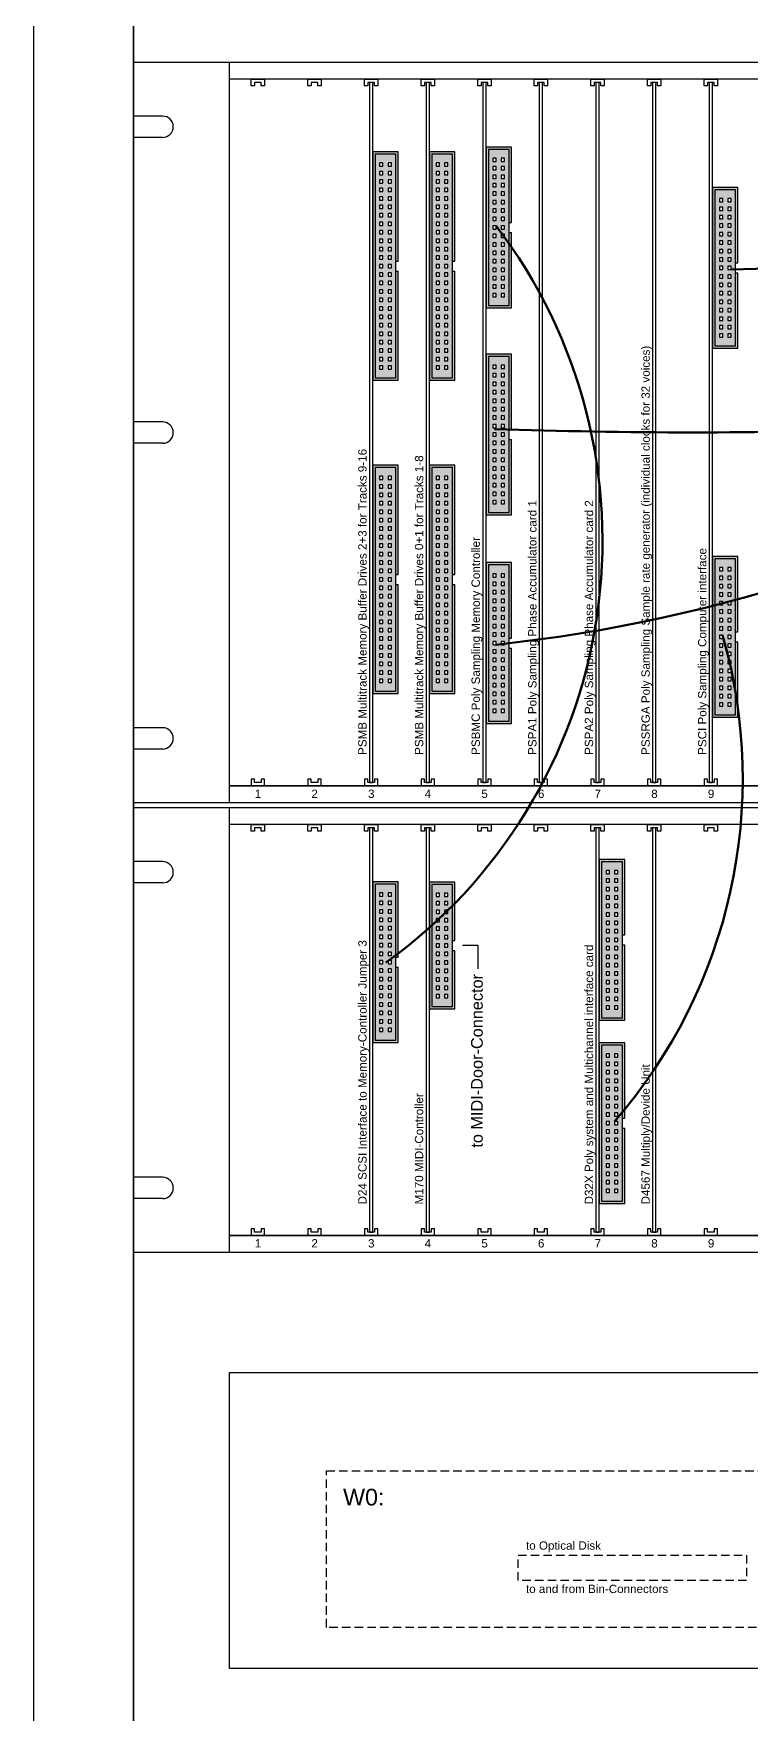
# Model space of a CAD drawing. Header units: millimetres. Extents: x -4275 to 1791, y -353 to 2461.
# Drawn here: x -30 to 185, y 546 to 1050 of the extents above; entities that cross this region are included whole.
import ezdxf
from ezdxf.enums import TextEntityAlignment as Align

# ---------------------------------------------------------------- set-up
doc = ezdxf.new("R2010")
doc.units = ezdxf.units.MM
doc.header["$LTSCALE"] = 0.4
doc.linetypes.add('VERDECKT', pattern=[9.525, 6.35, -3.175])
doc.layers.add('Connections', color=7, linetype='Continuous', lineweight=70)
doc.styles.get("Standard").update_dxf_attribs({"font": 'ARIALUNI.ttf'})

# ---------------------------------------------------------------- blocks, each defined once
blk = doc.blocks.new('Rack-5HE 25 Slots')
for p, q in [((482.6, 222.25), (0, 222.25)), ((0, 222.25), (0, 206.15)), ((28.8, 0), (28.8, 222.25)), ((453.8, 0), (453.8, 222.25)), ((453.8, 222.25), (453.8, 217.25)), ((482.6, 206.15), (482.6, 222.25)), ((453.8, 217.25), (28.8, 217.25)), ((8.74, 206.15), (0, 206.15)), ((473.86, 206.15), (482.6, 206.15)), ((0, 199.75), (0, 114.33)), ((8.74, 199.75), (0, 199.75)), ((473.86, 199.75), (482.6, 199.75)), ((482.6, 114.33), (482.6, 199.75)), ((8.74, 114.33), (0, 114.33)), ((473.86, 114.33), (482.6, 114.33)), ((0, 107.92), (0, 22.5)), ((8.74, 107.92), (0, 107.92)), ((473.86, 107.92), (482.6, 107.92)), ((482.6, 22.5), (482.6, 107.92)), ((8.74, 22.5), (0, 22.5)), ((473.86, 22.5), (482.6, 22.5)), ((0, 16.1), (0, 0)), ((8.74, 16.1), (0, 16.1)), ((473.86, 16.1), (482.6, 16.1)), ((482.6, 0), (482.6, 16.1)), ((0, 0), (482.6, 0)), ((28.8, 0), (28.8, 5)), ((28.8, 5), (453.8, 5)), ((453.8, 5), (28.8, 5))]:
    blk.add_line(p, q)
for points in [[(35.3, 217.25), (39.3, 217.25), (39.3, 215.25), (38.3, 215.25), (38.3, 216.25), (36.3, 216.25), (36.3, 215.25), (35.3, 215.25)], [(52.3, 217.25), (56.3, 217.25), (56.3, 215.25), (55.3, 215.25), (55.3, 216.25), (53.3, 216.25), (53.3, 215.25), (52.3, 215.25)], [(69.3, 217.25), (73.3, 217.25), (73.3, 215.25), (72.3, 215.25), (72.3, 216.25), (70.3, 216.25), (70.3, 215.25), (69.3, 215.25)], [(86.3, 217.25), (90.3, 217.25), (90.3, 215.25), (89.3, 215.25), (89.3, 216.25), (87.3, 216.25), (87.3, 215.25), (86.3, 215.25)], [(103.3, 217.25), (107.3, 217.25), (107.3, 215.25), (106.3, 215.25), (106.3, 216.25), (104.3, 216.25), (104.3, 215.25), (103.3, 215.25)], [(120.3, 217.25), (124.3, 217.25), (124.3, 215.25), (123.3, 215.25), (123.3, 216.25), (121.3, 216.25), (121.3, 215.25), (120.3, 215.25)], [(137.3, 217.25), (141.3, 217.25), (141.3, 215.25), (140.3, 215.25), (140.3, 216.25), (138.3, 216.25), (138.3, 215.25), (137.3, 215.25)], [(154.3, 217.25), (158.3, 217.25), (158.3, 215.25), (157.3, 215.25), (157.3, 216.25), (155.3, 216.25), (155.3, 215.25), (154.3, 215.25)], [(171.3, 217.25), (175.3, 217.25), (175.3, 215.25), (174.3, 215.25), (174.3, 216.25), (172.3, 216.25), (172.3, 215.25), (171.3, 215.25)], [(188.3, 217.25), (192.3, 217.25), (192.3, 215.25), (191.3, 215.25), (191.3, 216.25), (189.3, 216.25), (189.3, 215.25), (188.3, 215.25)], [(205.3, 217.25), (209.3, 217.25), (209.3, 215.25), (208.3, 215.25), (208.3, 216.25), (206.3, 216.25), (206.3, 215.25), (205.3, 215.25)], [(222.3, 217.25), (226.3, 217.25), (226.3, 215.25), (225.3, 215.25), (225.3, 216.25), (223.3, 216.25), (223.3, 215.25), (222.3, 215.25)], [(239.3, 217.25), (243.3, 217.25), (243.3, 215.25), (242.3, 215.25), (242.3, 216.25), (240.3, 216.25), (240.3, 215.25), (239.3, 215.25)], [(256.3, 217.25), (260.3, 217.25), (260.3, 215.25), (259.3, 215.25), (259.3, 216.25), (257.3, 216.25), (257.3, 215.25), (256.3, 215.25)], [(273.3, 217.25), (277.3, 217.25), (277.3, 215.25), (276.3, 215.25), (276.3, 216.25), (274.3, 216.25), (274.3, 215.25), (273.3, 215.25)], [(290.3, 217.25), (294.3, 217.25), (294.3, 215.25), (293.3, 215.25), (293.3, 216.25), (291.3, 216.25), (291.3, 215.25), (290.3, 215.25)], [(307.3, 217.25), (311.3, 217.25), (311.3, 215.25), (310.3, 215.25), (310.3, 216.25), (308.3, 216.25), (308.3, 215.25), (307.3, 215.25)], [(324.3, 217.25), (328.3, 217.25), (328.3, 215.25), (327.3, 215.25), (327.3, 216.25), (325.3, 216.25), (325.3, 215.25), (324.3, 215.25)], [(341.3, 217.25), (345.3, 217.25), (345.3, 215.25), (344.3, 215.25), (344.3, 216.25), (342.3, 216.25), (342.3, 215.25), (341.3, 215.25)], [(358.3, 217.25), (362.3, 217.25), (362.3, 215.25), (361.3, 215.25), (361.3, 216.25), (359.3, 216.25), (359.3, 215.25), (358.3, 215.25)], [(375.3, 217.25), (379.3, 217.25), (379.3, 215.25), (378.3, 215.25), (378.3, 216.25), (376.3, 216.25), (376.3, 215.25), (375.3, 215.25)], [(392.3, 217.25), (396.3, 217.25), (396.3, 215.25), (395.3, 215.25), (395.3, 216.25), (393.3, 216.25), (393.3, 215.25), (392.3, 215.25)], [(409.3, 217.25), (413.3, 217.25), (413.3, 215.25), (412.3, 215.25), (412.3, 216.25), (410.3, 216.25), (410.3, 215.25), (409.3, 215.25)], [(426.3, 217.25), (430.3, 217.25), (430.3, 215.25), (429.3, 215.25), (429.3, 216.25), (427.3, 216.25), (427.3, 215.25), (426.3, 215.25)], [(443.3, 217.25), (447.3, 217.25), (447.3, 215.25), (446.3, 215.25), (446.3, 216.25), (444.3, 216.25), (444.3, 215.25), (443.3, 215.25)], [(35.3, 5), (39.3, 5), (39.3, 7), (38.3, 7), (38.3, 6), (36.3, 6), (36.3, 7), (35.3, 7)], [(52.3, 5), (56.3, 5), (56.3, 7), (55.3, 7), (55.3, 6), (53.3, 6), (53.3, 7), (52.3, 7)], [(69.3, 5), (73.3, 5), (73.3, 7), (72.3, 7), (72.3, 6), (70.3, 6), (70.3, 7), (69.3, 7)], [(86.3, 5), (90.3, 5), (90.3, 7), (89.3, 7), (89.3, 6), (87.3, 6), (87.3, 7), (86.3, 7)], [(103.3, 5), (107.3, 5), (107.3, 7), (106.3, 7), (106.3, 6), (104.3, 6), (104.3, 7), (103.3, 7)], [(120.3, 5), (124.3, 5), (124.3, 7), (123.3, 7), (123.3, 6), (121.3, 6), (121.3, 7), (120.3, 7)], [(137.3, 5), (141.3, 5), (141.3, 7), (140.3, 7), (140.3, 6), (138.3, 6), (138.3, 7), (137.3, 7)], [(154.3, 5), (158.3, 5), (158.3, 7), (157.3, 7), (157.3, 6), (155.3, 6), (155.3, 7), (154.3, 7)], [(171.3, 5), (175.3, 5), (175.3, 7), (174.3, 7), (174.3, 6), (172.3, 6), (172.3, 7), (171.3, 7)], [(188.3, 5), (192.3, 5), (192.3, 7), (191.3, 7), (191.3, 6), (189.3, 6), (189.3, 7), (188.3, 7)], [(205.3, 5), (209.3, 5), (209.3, 7), (208.3, 7), (208.3, 6), (206.3, 6), (206.3, 7), (205.3, 7)], [(222.3, 5), (226.3, 5), (226.3, 7), (225.3, 7), (225.3, 6), (223.3, 6), (223.3, 7), (222.3, 7)], [(239.3, 5), (243.3, 5), (243.3, 7), (242.3, 7), (242.3, 6), (240.3, 6), (240.3, 7), (239.3, 7)], [(256.3, 5), (260.3, 5), (260.3, 7), (259.3, 7), (259.3, 6), (257.3, 6), (257.3, 7), (256.3, 7)], [(273.3, 5), (277.3, 5), (277.3, 7), (276.3, 7), (276.3, 6), (274.3, 6), (274.3, 7), (273.3, 7)], [(290.3, 5), (294.3, 5), (294.3, 7), (293.3, 7), (293.3, 6), (291.3, 6), (291.3, 7), (290.3, 7)], [(307.3, 5), (311.3, 5), (311.3, 7), (310.3, 7), (310.3, 6), (308.3, 6), (308.3, 7), (307.3, 7)], [(324.3, 5), (328.3, 5), (328.3, 7), (327.3, 7), (327.3, 6), (325.3, 6), (325.3, 7), (324.3, 7)], [(341.3, 5), (345.3, 5), (345.3, 7), (344.3, 7), (344.3, 6), (342.3, 6), (342.3, 7), (341.3, 7)], [(358.3, 5), (362.3, 5), (362.3, 7), (361.3, 7), (361.3, 6), (359.3, 6), (359.3, 7), (358.3, 7)], [(375.3, 5), (379.3, 5), (379.3, 7), (378.3, 7), (378.3, 6), (376.3, 6), (376.3, 7), (375.3, 7)], [(392.3, 5), (396.3, 5), (396.3, 7), (395.3, 7), (395.3, 6), (393.3, 6), (393.3, 7), (392.3, 7)], [(409.3, 5), (413.3, 5), (413.3, 7), (412.3, 7), (412.3, 6), (410.3, 6), (410.3, 7), (409.3, 7)], [(426.3, 5), (430.3, 5), (430.3, 7), (429.3, 7), (429.3, 6), (427.3, 6), (427.3, 7), (426.3, 7)], [(443.3, 5), (447.3, 5), (447.3, 7), (446.3, 7), (446.3, 6), (444.3, 6), (444.3, 7), (443.3, 7)]]:
    blk.add_lwpolyline(points, close=True)
for centre, start, end in [((8.74, 202.95), 270, 90), ((473.86, 202.95), 90, 270), ((8.74, 111.12), 270, 90), ((473.86, 111.12), 90, 270), ((8.74, 19.3), 270, 90), ((473.86, 19.3), 90, 270)]:
    blk.add_arc(centre, 3.2, start, end)
for s, p in [('1', (37.36, 1.41)), ('2', (54.36, 1.41)), ('3', (71.36, 1.41)), ('4', (88.36, 1.41)), ('5', (105.36, 1.41)), ('6', (122.36, 1.41)), ('7', (139.36, 1.41)), ('8', (156.36, 1.41)), ('9', (173.36, 1.41)), ('10', (190.36, 1.41)), ('11', (207.36, 1.41)), ('12', (224.36, 1.41)), ('13', (241.36, 1.41)), ('14', (258.36, 1.41)), ('15', (275.36, 1.41)), ('16', (292.36, 1.41)), ('17', (309.36, 1.41)), ('18', (326.36, 1.41)), ('19', (343.36, 1.41)), ('20', (360.36, 1.41)), ('21', (377.36, 1.41)), ('22', (394.36, 1.41)), ('23', (411.36, 1.41)), ('24', (428.36, 1.41)), ('25', (445.36, 1.41))]:
    blk.add_text(s, height=2.5).set_placement(p, align=Align.CENTER)
blk = doc.blocks.new('Rack-3HE 25 Slots')
for p, q in [((482.6, 133.4), (0, 133.4)), ((0, 133.4), (0, 117.3)), ((28.8, 0), (28.8, 133.4)), ((453.8, 0), (453.8, 133.4)), ((453.8, 133.4), (453.8, 128.4)), ((482.6, 117.3), (482.6, 133.4)), ((453.8, 128.4), (28.8, 128.4)), ((8.74, 117.3), (0, 117.3)), ((473.86, 117.3), (482.6, 117.3)), ((0, 110.9), (0, 22.5)), ((8.74, 110.9), (0, 110.9)), ((473.86, 110.9), (482.6, 110.9)), ((482.6, 22.5), (482.6, 110.9)), ((8.74, 22.5), (0, 22.5)), ((473.86, 22.5), (482.6, 22.5)), ((0, 16.1), (0, 0)), ((8.74, 16.1), (0, 16.1)), ((473.86, 16.1), (482.6, 16.1)), ((482.6, 0), (482.6, 16.1)), ((0, 0), (482.6, 0)), ((28.8, 0), (28.8, 5)), ((28.8, 5), (453.8, 5)), ((453.8, 5), (28.8, 5))]:
    blk.add_line(p, q)
for points in [[(35.3, 128.4), (39.3, 128.4), (39.3, 126.4), (38.3, 126.4), (38.3, 127.4), (36.3, 127.4), (36.3, 126.4), (35.3, 126.4)], [(52.3, 128.4), (56.3, 128.4), (56.3, 126.4), (55.3, 126.4), (55.3, 127.4), (53.3, 127.4), (53.3, 126.4), (52.3, 126.4)], [(69.3, 128.4), (73.3, 128.4), (73.3, 126.4), (72.3, 126.4), (72.3, 127.4), (70.3, 127.4), (70.3, 126.4), (69.3, 126.4)], [(86.3, 128.4), (90.3, 128.4), (90.3, 126.4), (89.3, 126.4), (89.3, 127.4), (87.3, 127.4), (87.3, 126.4), (86.3, 126.4)], [(103.3, 128.4), (107.3, 128.4), (107.3, 126.4), (106.3, 126.4), (106.3, 127.4), (104.3, 127.4), (104.3, 126.4), (103.3, 126.4)], [(120.3, 128.4), (124.3, 128.4), (124.3, 126.4), (123.3, 126.4), (123.3, 127.4), (121.3, 127.4), (121.3, 126.4), (120.3, 126.4)], [(137.3, 128.4), (141.3, 128.4), (141.3, 126.4), (140.3, 126.4), (140.3, 127.4), (138.3, 127.4), (138.3, 126.4), (137.3, 126.4)], [(154.3, 128.4), (158.3, 128.4), (158.3, 126.4), (157.3, 126.4), (157.3, 127.4), (155.3, 127.4), (155.3, 126.4), (154.3, 126.4)], [(171.3, 128.4), (175.3, 128.4), (175.3, 126.4), (174.3, 126.4), (174.3, 127.4), (172.3, 127.4), (172.3, 126.4), (171.3, 126.4)], [(188.3, 128.4), (192.3, 128.4), (192.3, 126.4), (191.3, 126.4), (191.3, 127.4), (189.3, 127.4), (189.3, 126.4), (188.3, 126.4)], [(205.3, 128.4), (209.3, 128.4), (209.3, 126.4), (208.3, 126.4), (208.3, 127.4), (206.3, 127.4), (206.3, 126.4), (205.3, 126.4)], [(222.3, 128.4), (226.3, 128.4), (226.3, 126.4), (225.3, 126.4), (225.3, 127.4), (223.3, 127.4), (223.3, 126.4), (222.3, 126.4)], [(239.3, 128.4), (243.3, 128.4), (243.3, 126.4), (242.3, 126.4), (242.3, 127.4), (240.3, 127.4), (240.3, 126.4), (239.3, 126.4)], [(256.3, 128.4), (260.3, 128.4), (260.3, 126.4), (259.3, 126.4), (259.3, 127.4), (257.3, 127.4), (257.3, 126.4), (256.3, 126.4)], [(273.3, 128.4), (277.3, 128.4), (277.3, 126.4), (276.3, 126.4), (276.3, 127.4), (274.3, 127.4), (274.3, 126.4), (273.3, 126.4)], [(290.3, 128.4), (294.3, 128.4), (294.3, 126.4), (293.3, 126.4), (293.3, 127.4), (291.3, 127.4), (291.3, 126.4), (290.3, 126.4)], [(307.3, 128.4), (311.3, 128.4), (311.3, 126.4), (310.3, 126.4), (310.3, 127.4), (308.3, 127.4), (308.3, 126.4), (307.3, 126.4)], [(324.3, 128.4), (328.3, 128.4), (328.3, 126.4), (327.3, 126.4), (327.3, 127.4), (325.3, 127.4), (325.3, 126.4), (324.3, 126.4)], [(341.3, 128.4), (345.3, 128.4), (345.3, 126.4), (344.3, 126.4), (344.3, 127.4), (342.3, 127.4), (342.3, 126.4), (341.3, 126.4)], [(358.3, 128.4), (362.3, 128.4), (362.3, 126.4), (361.3, 126.4), (361.3, 127.4), (359.3, 127.4), (359.3, 126.4), (358.3, 126.4)], [(375.3, 128.4), (379.3, 128.4), (379.3, 126.4), (378.3, 126.4), (378.3, 127.4), (376.3, 127.4), (376.3, 126.4), (375.3, 126.4)], [(392.3, 128.4), (396.3, 128.4), (396.3, 126.4), (395.3, 126.4), (395.3, 127.4), (393.3, 127.4), (393.3, 126.4), (392.3, 126.4)], [(409.3, 128.4), (413.3, 128.4), (413.3, 126.4), (412.3, 126.4), (412.3, 127.4), (410.3, 127.4), (410.3, 126.4), (409.3, 126.4)], [(426.3, 128.4), (430.3, 128.4), (430.3, 126.4), (429.3, 126.4), (429.3, 127.4), (427.3, 127.4), (427.3, 126.4), (426.3, 126.4)], [(443.3, 128.4), (447.3, 128.4), (447.3, 126.4), (446.3, 126.4), (446.3, 127.4), (444.3, 127.4), (444.3, 126.4), (443.3, 126.4)], [(35.3, 5), (39.3, 5), (39.3, 7), (38.3, 7), (38.3, 6), (36.3, 6), (36.3, 7), (35.3, 7)], [(52.3, 5), (56.3, 5), (56.3, 7), (55.3, 7), (55.3, 6), (53.3, 6), (53.3, 7), (52.3, 7)], [(69.3, 5), (73.3, 5), (73.3, 7), (72.3, 7), (72.3, 6), (70.3, 6), (70.3, 7), (69.3, 7)], [(86.3, 5), (90.3, 5), (90.3, 7), (89.3, 7), (89.3, 6), (87.3, 6), (87.3, 7), (86.3, 7)], [(103.3, 5), (107.3, 5), (107.3, 7), (106.3, 7), (106.3, 6), (104.3, 6), (104.3, 7), (103.3, 7)], [(120.3, 5), (124.3, 5), (124.3, 7), (123.3, 7), (123.3, 6), (121.3, 6), (121.3, 7), (120.3, 7)], [(137.3, 5), (141.3, 5), (141.3, 7), (140.3, 7), (140.3, 6), (138.3, 6), (138.3, 7), (137.3, 7)], [(154.3, 5), (158.3, 5), (158.3, 7), (157.3, 7), (157.3, 6), (155.3, 6), (155.3, 7), (154.3, 7)], [(171.3, 5), (175.3, 5), (175.3, 7), (174.3, 7), (174.3, 6), (172.3, 6), (172.3, 7), (171.3, 7)], [(188.3, 5), (192.3, 5), (192.3, 7), (191.3, 7), (191.3, 6), (189.3, 6), (189.3, 7), (188.3, 7)], [(205.3, 5), (209.3, 5), (209.3, 7), (208.3, 7), (208.3, 6), (206.3, 6), (206.3, 7), (205.3, 7)], [(222.3, 5), (226.3, 5), (226.3, 7), (225.3, 7), (225.3, 6), (223.3, 6), (223.3, 7), (222.3, 7)], [(239.3, 5), (243.3, 5), (243.3, 7), (242.3, 7), (242.3, 6), (240.3, 6), (240.3, 7), (239.3, 7)], [(256.3, 5), (260.3, 5), (260.3, 7), (259.3, 7), (259.3, 6), (257.3, 6), (257.3, 7), (256.3, 7)], [(273.3, 5), (277.3, 5), (277.3, 7), (276.3, 7), (276.3, 6), (274.3, 6), (274.3, 7), (273.3, 7)], [(290.3, 5), (294.3, 5), (294.3, 7), (293.3, 7), (293.3, 6), (291.3, 6), (291.3, 7), (290.3, 7)], [(307.3, 5), (311.3, 5), (311.3, 7), (310.3, 7), (310.3, 6), (308.3, 6), (308.3, 7), (307.3, 7)], [(324.3, 5), (328.3, 5), (328.3, 7), (327.3, 7), (327.3, 6), (325.3, 6), (325.3, 7), (324.3, 7)], [(341.3, 5), (345.3, 5), (345.3, 7), (344.3, 7), (344.3, 6), (342.3, 6), (342.3, 7), (341.3, 7)], [(358.3, 5), (362.3, 5), (362.3, 7), (361.3, 7), (361.3, 6), (359.3, 6), (359.3, 7), (358.3, 7)], [(375.3, 5), (379.3, 5), (379.3, 7), (378.3, 7), (378.3, 6), (376.3, 6), (376.3, 7), (375.3, 7)], [(392.3, 5), (396.3, 5), (396.3, 7), (395.3, 7), (395.3, 6), (393.3, 6), (393.3, 7), (392.3, 7)], [(409.3, 5), (413.3, 5), (413.3, 7), (412.3, 7), (412.3, 6), (410.3, 6), (410.3, 7), (409.3, 7)], [(426.3, 5), (430.3, 5), (430.3, 7), (429.3, 7), (429.3, 6), (427.3, 6), (427.3, 7), (426.3, 7)], [(443.3, 5), (447.3, 5), (447.3, 7), (446.3, 7), (446.3, 6), (444.3, 6), (444.3, 7), (443.3, 7)]]:
    blk.add_lwpolyline(points, close=True)
for centre, start, end in [((8.74, 114.1), 270, 90), ((473.86, 114.1), 90, 270), ((8.74, 19.3), 270, 90), ((473.86, 19.3), 90, 270)]:
    blk.add_arc(centre, 3.2, start, end)
for s, p in [('1', (37.36, 1.41)), ('2', (54.36, 1.41)), ('3', (71.36, 1.41)), ('4', (88.36, 1.41)), ('5', (105.36, 1.41)), ('6', (122.36, 1.41)), ('7', (139.36, 1.41)), ('8', (156.36, 1.41)), ('9', (173.36, 1.41)), ('10', (190.36, 1.41)), ('11', (207.36, 1.41)), ('12', (224.36, 1.41)), ('13', (241.36, 1.41)), ('14', (258.36, 1.41)), ('15', (275.36, 1.41)), ('16', (292.36, 1.41)), ('17', (309.36, 1.41)), ('18', (326.36, 1.41)), ('19', (343.36, 1.41)), ('20', (360.36, 1.41)), ('21', (377.36, 1.41)), ('22', (394.36, 1.41)), ('23', (411.36, 1.41)), ('24', (428.36, 1.41)), ('25', (445.36, 1.41))]:
    blk.add_text(s, height=2.5).set_placement(p, align=Align.CENTER)
blk = doc.blocks.new('Karte-5HE')
blk.add_lwpolyline([(-0.5, 0), (0.5, 0), (0.5, 210.25), (-0.5, 210.25)], close=True)
blk.add_attdef('CARD', (-1.35, 8.34), '', height=2.5, rotation=90)
blk = doc.blocks.new('Connector-34')
at = {"true_color": 0x7abdff}
h = blk.add_hatch(color=151, dxfattribs=at)
h.dxf.hatch_style = 1
h.paths.add_polyline_path([(0, 48.26), (0, 0), (7.62, 0), (7.62, 22.63), (6.92, 22.63), (6.92, 0.7), (0.7, 0.7), (0.7, 47.56), (6.92, 47.56), (6.92, 25.63), (7.62, 25.63), (7.62, 48.26)])
at = {"true_color": 0x389cff}
h = blk.add_hatch(color=150, dxfattribs=at)
h.dxf.hatch_style = 1
h.paths.add_polyline_path([(0.7, 47.56), (0.7, 0.7), (6.92, 0.7), (6.92, 47.56)])
h.paths.add_polyline_path([(5.58, 44.95), (5.58, 43.95), (4.58, 43.95), (4.58, 44.95)], flags=16)
h.paths.add_polyline_path([(3.04, 44.95), (3.04, 43.95), (2.04, 43.95), (2.04, 44.95)], flags=16)
h.paths.add_polyline_path([(5.58, 42.41), (5.58, 41.41), (4.58, 41.41), (4.58, 42.41)], flags=16)
h.paths.add_polyline_path([(3.04, 42.41), (3.04, 41.41), (2.04, 41.41), (2.04, 42.41)], flags=16)
h.paths.add_polyline_path([(5.58, 39.87), (5.58, 38.87), (4.58, 38.87), (4.58, 39.87)], flags=16)
h.paths.add_polyline_path([(3.04, 39.87), (3.04, 38.87), (2.04, 38.87), (2.04, 39.87)], flags=16)
h.paths.add_polyline_path([(5.58, 37.33), (5.58, 36.33), (4.58, 36.33), (4.58, 37.33)], flags=16)
h.paths.add_polyline_path([(3.04, 37.33), (3.04, 36.33), (2.04, 36.33), (2.04, 37.33)], flags=16)
h.paths.add_polyline_path([(5.58, 34.79), (5.58, 33.79), (4.58, 33.79), (4.58, 34.79)], flags=16)
h.paths.add_polyline_path([(3.04, 34.79), (3.04, 33.79), (2.04, 33.79), (2.04, 34.79)], flags=16)
h.paths.add_polyline_path([(5.58, 32.25), (5.58, 31.25), (4.58, 31.25), (4.58, 32.25)], flags=16)
h.paths.add_polyline_path([(3.04, 32.25), (3.04, 31.25), (2.04, 31.25), (2.04, 32.25)], flags=16)
h.paths.add_polyline_path([(5.58, 29.71), (5.58, 28.71), (4.58, 28.71), (4.58, 29.71)], flags=16)
h.paths.add_polyline_path([(3.04, 29.71), (3.04, 28.71), (2.04, 28.71), (2.04, 29.71)], flags=16)
h.paths.add_polyline_path([(5.58, 27.17), (5.58, 26.17), (4.58, 26.17), (4.58, 27.17)], flags=16)
h.paths.add_polyline_path([(3.04, 27.17), (3.04, 26.17), (2.04, 26.17), (2.04, 27.17)], flags=16)
h.paths.add_polyline_path([(5.58, 24.63), (5.58, 23.63), (4.58, 23.63), (4.58, 24.63)], flags=16)
h.paths.add_polyline_path([(3.04, 24.63), (3.04, 23.63), (2.04, 23.63), (2.04, 24.63)], flags=16)
h.paths.add_polyline_path([(5.58, 22.09), (5.58, 21.09), (4.58, 21.09), (4.58, 22.09)], flags=16)
h.paths.add_polyline_path([(3.04, 22.09), (3.04, 21.09), (2.04, 21.09), (2.04, 22.09)], flags=16)
h.paths.add_polyline_path([(5.58, 19.55), (5.58, 18.55), (4.58, 18.55), (4.58, 19.55)], flags=16)
h.paths.add_polyline_path([(3.04, 19.55), (3.04, 18.55), (2.04, 18.55), (2.04, 19.55)], flags=16)
h.paths.add_polyline_path([(5.58, 17.01), (5.58, 16.01), (4.58, 16.01), (4.58, 17.01)], flags=16)
h.paths.add_polyline_path([(3.04, 17.01), (3.04, 16.01), (2.04, 16.01), (2.04, 17.01)], flags=16)
h.paths.add_polyline_path([(5.58, 14.47), (5.58, 13.47), (4.58, 13.47), (4.58, 14.47)], flags=16)
h.paths.add_polyline_path([(3.04, 14.47), (3.04, 13.47), (2.04, 13.47), (2.04, 14.47)], flags=16)
h.paths.add_polyline_path([(5.58, 11.93), (5.58, 10.93), (4.58, 10.93), (4.58, 11.93)], flags=16)
h.paths.add_polyline_path([(3.04, 11.93), (3.04, 10.93), (2.04, 10.93), (2.04, 11.93)], flags=16)
h.paths.add_polyline_path([(5.58, 9.39), (5.58, 8.39), (4.58, 8.39), (4.58, 9.39)], flags=16)
h.paths.add_polyline_path([(3.04, 9.39), (3.04, 8.39), (2.04, 8.39), (2.04, 9.39)], flags=16)
h.paths.add_polyline_path([(5.58, 6.85), (5.58, 5.85), (4.58, 5.85), (4.58, 6.85)], flags=16)
h.paths.add_polyline_path([(3.04, 6.85), (3.04, 5.85), (2.04, 5.85), (2.04, 6.85)], flags=16)
h.paths.add_polyline_path([(5.58, 4.31), (5.58, 3.31), (4.58, 3.31), (4.58, 4.31)], flags=16)
h.paths.add_polyline_path([(3.04, 4.31), (3.04, 3.31), (2.04, 3.31), (2.04, 4.31)], flags=16)
for p, q in [((6.92, 25.63), (7.62, 25.63)), ((6.92, 22.63), (7.62, 22.63))]:
    blk.add_line(p, q)
blk.add_lwpolyline([(7.62, 25.63), (7.62, 48.26), (0, 48.26), (0, 0), (7.62, 0), (7.62, 22.63)])
for points in [[(6.92, 47.56), (0.7, 47.56), (0.7, 0.7), (6.92, 0.7)], [(2.04, 43.95), (3.04, 43.95), (3.04, 44.95), (2.04, 44.95)], [(2.04, 41.41), (3.04, 41.41), (3.04, 42.41), (2.04, 42.41)], [(4.58, 43.95), (5.58, 43.95), (5.58, 44.95), (4.58, 44.95)], [(4.58, 41.41), (5.58, 41.41), (5.58, 42.41), (4.58, 42.41)], [(2.04, 38.87), (3.04, 38.87), (3.04, 39.87), (2.04, 39.87)], [(2.04, 36.33), (3.04, 36.33), (3.04, 37.33), (2.04, 37.33)], [(4.58, 38.87), (5.58, 38.87), (5.58, 39.87), (4.58, 39.87)], [(4.58, 36.33), (5.58, 36.33), (5.58, 37.33), (4.58, 37.33)], [(2.04, 33.79), (3.04, 33.79), (3.04, 34.79), (2.04, 34.79)], [(2.04, 31.25), (3.04, 31.25), (3.04, 32.25), (2.04, 32.25)], [(4.58, 33.79), (5.58, 33.79), (5.58, 34.79), (4.58, 34.79)], [(4.58, 31.25), (5.58, 31.25), (5.58, 32.25), (4.58, 32.25)], [(2.04, 28.71), (3.04, 28.71), (3.04, 29.71), (2.04, 29.71)], [(2.04, 26.17), (3.04, 26.17), (3.04, 27.17), (2.04, 27.17)], [(4.58, 28.71), (5.58, 28.71), (5.58, 29.71), (4.58, 29.71)], [(4.58, 26.17), (5.58, 26.17), (5.58, 27.17), (4.58, 27.17)], [(2.04, 23.63), (3.04, 23.63), (3.04, 24.63), (2.04, 24.63)], [(2.04, 21.09), (3.04, 21.09), (3.04, 22.09), (2.04, 22.09)], [(4.58, 23.63), (5.58, 23.63), (5.58, 24.63), (4.58, 24.63)], [(4.58, 21.09), (5.58, 21.09), (5.58, 22.09), (4.58, 22.09)], [(2.04, 18.55), (3.04, 18.55), (3.04, 19.55), (2.04, 19.55)], [(2.04, 16.01), (3.04, 16.01), (3.04, 17.01), (2.04, 17.01)], [(4.58, 18.55), (5.58, 18.55), (5.58, 19.55), (4.58, 19.55)], [(4.58, 16.01), (5.58, 16.01), (5.58, 17.01), (4.58, 17.01)], [(2.04, 13.47), (3.04, 13.47), (3.04, 14.47), (2.04, 14.47)], [(2.04, 10.93), (3.04, 10.93), (3.04, 11.93), (2.04, 11.93)], [(4.58, 13.47), (5.58, 13.47), (5.58, 14.47), (4.58, 14.47)], [(4.58, 10.93), (5.58, 10.93), (5.58, 11.93), (4.58, 11.93)], [(2.04, 8.39), (3.04, 8.39), (3.04, 9.39), (2.04, 9.39)], [(2.04, 5.85), (3.04, 5.85), (3.04, 6.85), (2.04, 6.85)], [(4.58, 8.39), (5.58, 8.39), (5.58, 9.39), (4.58, 9.39)], [(4.58, 5.85), (5.58, 5.85), (5.58, 6.85), (4.58, 6.85)], [(2.04, 3.31), (3.04, 3.31), (3.04, 4.31), (2.04, 4.31)], [(4.58, 3.31), (5.58, 3.31), (5.58, 4.31), (4.58, 4.31)]]:
    blk.add_lwpolyline(points, close=True)
blk = doc.blocks.new('PSMBC-Card')
blk.add_lwpolyline([(-0.5, 0), (0.5, 0), (0.5, 210.25), (-0.5, 210.25)], close=True)
for p in [(0.5, 142.59), (0.5, 80.41), (0.5, 17.8)]:
    blk.add_blockref('Connector-34', p)
blk.add_attdef('CARD', (-1.35, 8.34), '', height=2.5, rotation=90)
blk = doc.blocks.new('PSCI-Card')
blk.add_lwpolyline([(-0.5, 0), (0.5, 0), (0.5, 210.25), (-0.5, 210.25)], close=True)
for p in [(0.5, 130.43), (0.5, 19.63)]:
    blk.add_blockref('Connector-34', p)
blk.add_attdef('CARD', (-1.35, 8.34), '', height=2.5, rotation=90)
blk = doc.blocks.new('Connector-26')
at = {"true_color": 0x7abdff}
h = blk.add_hatch(color=151, dxfattribs=at)
h.dxf.hatch_style = 1
h.paths.add_polyline_path([(0, 38.1), (0, 0), (7.62, 0), (7.62, 17.55), (6.92, 17.55), (6.92, 0.7), (0.7, 0.7), (0.7, 37.4), (6.92, 37.4), (6.92, 20.55), (7.62, 20.55), (7.62, 38.1)])
at = {"true_color": 0x389cff}
h = blk.add_hatch(color=150, dxfattribs=at)
h.dxf.hatch_style = 1
h.paths.add_polyline_path([(0.7, 37.4), (0.7, 0.7), (6.92, 0.7), (6.92, 37.4)])
h.paths.add_polyline_path([(3.04, 34.79), (3.04, 33.79), (2.04, 33.79), (2.04, 34.79)], flags=16)
h.paths.add_polyline_path([(4.58, 34.79), (5.58, 34.79), (5.58, 33.79), (4.58, 33.79)], flags=16)
h.paths.add_polyline_path([(3.04, 32.25), (3.04, 31.25), (2.04, 31.25), (2.04, 32.25)], flags=16)
h.paths.add_polyline_path([(4.58, 32.25), (5.58, 32.25), (5.58, 31.25), (4.58, 31.25)], flags=16)
h.paths.add_polyline_path([(3.04, 29.71), (3.04, 28.71), (2.04, 28.71), (2.04, 29.71)], flags=16)
h.paths.add_polyline_path([(4.58, 29.71), (5.58, 29.71), (5.58, 28.71), (4.58, 28.71)], flags=16)
h.paths.add_polyline_path([(3.04, 27.17), (3.04, 26.17), (2.04, 26.17), (2.04, 27.17)], flags=16)
h.paths.add_polyline_path([(4.58, 27.17), (5.58, 27.17), (5.58, 26.17), (4.58, 26.17)], flags=16)
h.paths.add_polyline_path([(3.04, 24.63), (3.04, 23.63), (2.04, 23.63), (2.04, 24.63)], flags=16)
h.paths.add_polyline_path([(4.58, 24.63), (5.58, 24.63), (5.58, 23.63), (4.58, 23.63)], flags=16)
h.paths.add_polyline_path([(3.04, 22.09), (3.04, 21.09), (2.04, 21.09), (2.04, 22.09)], flags=16)
h.paths.add_polyline_path([(4.58, 22.09), (5.58, 22.09), (5.58, 21.09), (4.58, 21.09)], flags=16)
h.paths.add_polyline_path([(3.04, 19.55), (3.04, 18.55), (2.04, 18.55), (2.04, 19.55)], flags=16)
h.paths.add_polyline_path([(4.58, 19.55), (5.58, 19.55), (5.58, 18.55), (4.58, 18.55)], flags=16)
h.paths.add_polyline_path([(3.04, 17.01), (3.04, 16.01), (2.04, 16.01), (2.04, 17.01)], flags=16)
h.paths.add_polyline_path([(4.58, 17.01), (5.58, 17.01), (5.58, 16.01), (4.58, 16.01)], flags=16)
h.paths.add_polyline_path([(3.04, 14.47), (3.04, 13.47), (2.04, 13.47), (2.04, 14.47)], flags=16)
h.paths.add_polyline_path([(4.58, 14.47), (5.58, 14.47), (5.58, 13.47), (4.58, 13.47)], flags=16)
h.paths.add_polyline_path([(3.04, 11.93), (3.04, 10.93), (2.04, 10.93), (2.04, 11.93)], flags=16)
h.paths.add_polyline_path([(4.58, 11.93), (5.58, 11.93), (5.58, 10.93), (4.58, 10.93)], flags=16)
h.paths.add_polyline_path([(3.04, 9.39), (3.04, 8.39), (2.04, 8.39), (2.04, 9.39)], flags=16)
h.paths.add_polyline_path([(4.58, 9.39), (5.58, 9.39), (5.58, 8.39), (4.58, 8.39)], flags=16)
h.paths.add_polyline_path([(3.04, 6.85), (3.04, 5.85), (2.04, 5.85), (2.04, 6.85)], flags=16)
h.paths.add_polyline_path([(4.58, 6.85), (5.58, 6.85), (5.58, 5.85), (4.58, 5.85)], flags=16)
h.paths.add_polyline_path([(3.04, 4.31), (3.04, 3.31), (2.04, 3.31), (2.04, 4.31)], flags=16)
h.paths.add_polyline_path([(4.58, 4.31), (5.58, 4.31), (5.58, 3.31), (4.58, 3.31)], flags=16)
for p, q in [((6.92, 20.55), (7.62, 20.55)), ((6.92, 17.55), (7.62, 17.55))]:
    blk.add_line(p, q)
blk.add_lwpolyline([(7.62, 20.55), (7.62, 38.1), (0, 38.1), (0, 0), (7.62, 0), (7.62, 17.55)])
for points in [[(6.92, 37.4), (0.7, 37.4), (0.7, 0.7), (6.92, 0.7)], [(2.04, 33.79), (3.04, 33.79), (3.04, 34.79), (2.04, 34.79)], [(2.04, 31.25), (3.04, 31.25), (3.04, 32.25), (2.04, 32.25)], [(4.58, 33.79), (5.58, 33.79), (5.58, 34.79), (4.58, 34.79)], [(4.58, 31.25), (5.58, 31.25), (5.58, 32.25), (4.58, 32.25)], [(2.04, 28.71), (3.04, 28.71), (3.04, 29.71), (2.04, 29.71)], [(2.04, 26.17), (3.04, 26.17), (3.04, 27.17), (2.04, 27.17)], [(4.58, 28.71), (5.58, 28.71), (5.58, 29.71), (4.58, 29.71)], [(4.58, 26.17), (5.58, 26.17), (5.58, 27.17), (4.58, 27.17)], [(2.04, 23.63), (3.04, 23.63), (3.04, 24.63), (2.04, 24.63)], [(2.04, 21.09), (3.04, 21.09), (3.04, 22.09), (2.04, 22.09)], [(4.58, 23.63), (5.58, 23.63), (5.58, 24.63), (4.58, 24.63)], [(4.58, 21.09), (5.58, 21.09), (5.58, 22.09), (4.58, 22.09)], [(2.04, 18.55), (3.04, 18.55), (3.04, 19.55), (2.04, 19.55)], [(2.04, 16.01), (3.04, 16.01), (3.04, 17.01), (2.04, 17.01)], [(4.58, 18.55), (5.58, 18.55), (5.58, 19.55), (4.58, 19.55)], [(4.58, 16.01), (5.58, 16.01), (5.58, 17.01), (4.58, 17.01)], [(2.04, 13.47), (3.04, 13.47), (3.04, 14.47), (2.04, 14.47)], [(2.04, 10.93), (3.04, 10.93), (3.04, 11.93), (2.04, 11.93)], [(4.58, 13.47), (5.58, 13.47), (5.58, 14.47), (4.58, 14.47)], [(4.58, 10.93), (5.58, 10.93), (5.58, 11.93), (4.58, 11.93)], [(2.04, 8.39), (3.04, 8.39), (3.04, 9.39), (2.04, 9.39)], [(2.04, 5.85), (3.04, 5.85), (3.04, 6.85), (2.04, 6.85)], [(4.58, 8.39), (5.58, 8.39), (5.58, 9.39), (4.58, 9.39)], [(4.58, 5.85), (5.58, 5.85), (5.58, 6.85), (4.58, 6.85)], [(2.04, 3.31), (3.04, 3.31), (3.04, 4.31), (2.04, 4.31)], [(4.58, 3.31), (5.58, 3.31), (5.58, 4.31), (4.58, 4.31)]]:
    blk.add_lwpolyline(points, close=True)
blk = doc.blocks.new('Karte-A-6-Midi')
blk.add_lwpolyline([(-0.5, 0), (0.5, 0), (0.5, 121.4), (-0.5, 121.4)], close=True)
blk.add_blockref('Connector-26', (0.5, 67.04))
blk.add_attdef('CARD', (-1.35, 8.34), '', height=2.5, rotation=90)
blk = doc.blocks.new('Karte-A-2')
blk.add_lwpolyline([(-0.5, 0), (0.5, 0), (0.5, 121.4), (-0.5, 121.4)], close=True)
for p in [(0.5, 63.69), (0.5, 8.64)]:
    blk.add_blockref('Connector-34', p)
blk.add_attdef('CARD', (-1.35, 8.34), '', height=2.5, rotation=90)
blk = doc.blocks.new('Karte-3HE')
blk.add_lwpolyline([(-0.5, 0), (0.5, 0), (0.5, 121.4), (-0.5, 121.4)], close=True)
blk.add_attdef('CARD', (-1.35, 8.34), '', height=2.5, rotation=90)
blk = doc.blocks.new('Connector-50')
at = {"true_color": 0x7abdff}
h = blk.add_hatch(color=151, dxfattribs=at)
h.dxf.hatch_style = 1
h.paths.add_polyline_path([(6.92, 67.88), (6.92, 35.79), (7.62, 35.79), (7.62, 68.58), (0, 68.58), (0, 0), (7.62, 0), (7.62, 32.79), (6.92, 32.79), (6.92, 0.7), (0.7, 0.7), (0.7, 67.88)])
at = {"true_color": 0x389cff}
h = blk.add_hatch(color=150, dxfattribs=at)
h.dxf.hatch_style = 1
h.paths.add_polyline_path([(0.7, 67.88), (0.7, 0.7), (6.92, 0.7), (6.92, 67.88)])
h.paths.add_polyline_path([(5.58, 65.27), (5.58, 64.27), (4.58, 64.27), (4.58, 65.27)], flags=16)
h.paths.add_polyline_path([(3.04, 65.27), (3.04, 64.27), (2.04, 64.27), (2.04, 65.27)], flags=16)
h.paths.add_polyline_path([(5.58, 62.73), (5.58, 61.73), (4.58, 61.73), (4.58, 62.73)], flags=16)
h.paths.add_polyline_path([(3.04, 62.73), (3.04, 61.73), (2.04, 61.73), (2.04, 62.73)], flags=16)
h.paths.add_polyline_path([(5.58, 60.19), (5.58, 59.19), (4.58, 59.19), (4.58, 60.19)], flags=16)
h.paths.add_polyline_path([(3.04, 60.19), (3.04, 59.19), (2.04, 59.19), (2.04, 60.19)], flags=16)
h.paths.add_polyline_path([(5.58, 57.65), (5.58, 56.65), (4.58, 56.65), (4.58, 57.65)], flags=16)
h.paths.add_polyline_path([(3.04, 57.65), (3.04, 56.65), (2.04, 56.65), (2.04, 57.65)], flags=16)
h.paths.add_polyline_path([(5.58, 55.11), (5.58, 54.11), (4.58, 54.11), (4.58, 55.11)], flags=16)
h.paths.add_polyline_path([(3.04, 55.11), (3.04, 54.11), (2.04, 54.11), (2.04, 55.11)], flags=16)
h.paths.add_polyline_path([(5.58, 52.57), (5.58, 51.57), (4.58, 51.57), (4.58, 52.57)], flags=16)
h.paths.add_polyline_path([(3.04, 52.57), (3.04, 51.57), (2.04, 51.57), (2.04, 52.57)], flags=16)
h.paths.add_polyline_path([(5.58, 50.03), (5.58, 49.03), (4.58, 49.03), (4.58, 50.03)], flags=16)
h.paths.add_polyline_path([(3.04, 50.03), (3.04, 49.03), (2.04, 49.03), (2.04, 50.03)], flags=16)
h.paths.add_polyline_path([(5.58, 47.49), (5.58, 46.49), (4.58, 46.49), (4.58, 47.49)], flags=16)
h.paths.add_polyline_path([(3.04, 47.49), (3.04, 46.49), (2.04, 46.49), (2.04, 47.49)], flags=16)
h.paths.add_polyline_path([(5.58, 44.95), (5.58, 43.95), (4.58, 43.95), (4.58, 44.95)], flags=16)
h.paths.add_polyline_path([(3.04, 44.95), (3.04, 43.95), (2.04, 43.95), (2.04, 44.95)], flags=16)
h.paths.add_polyline_path([(5.58, 42.41), (5.58, 41.41), (4.58, 41.41), (4.58, 42.41)], flags=16)
h.paths.add_polyline_path([(3.04, 42.41), (3.04, 41.41), (2.04, 41.41), (2.04, 42.41)], flags=16)
h.paths.add_polyline_path([(5.58, 39.87), (5.58, 38.87), (4.58, 38.87), (4.58, 39.87)], flags=16)
h.paths.add_polyline_path([(3.04, 39.87), (3.04, 38.87), (2.04, 38.87), (2.04, 39.87)], flags=16)
h.paths.add_polyline_path([(5.58, 37.33), (5.58, 36.33), (4.58, 36.33), (4.58, 37.33)], flags=16)
h.paths.add_polyline_path([(3.04, 37.33), (3.04, 36.33), (2.04, 36.33), (2.04, 37.33)], flags=16)
h.paths.add_polyline_path([(5.58, 34.79), (5.58, 33.79), (4.58, 33.79), (4.58, 34.79)], flags=16)
h.paths.add_polyline_path([(3.04, 34.79), (3.04, 33.79), (2.04, 33.79), (2.04, 34.79)], flags=16)
h.paths.add_polyline_path([(5.58, 32.25), (5.58, 31.25), (4.58, 31.25), (4.58, 32.25)], flags=16)
h.paths.add_polyline_path([(3.04, 32.25), (3.04, 31.25), (2.04, 31.25), (2.04, 32.25)], flags=16)
h.paths.add_polyline_path([(5.58, 29.71), (5.58, 28.71), (4.58, 28.71), (4.58, 29.71)], flags=16)
h.paths.add_polyline_path([(3.04, 29.71), (3.04, 28.71), (2.04, 28.71), (2.04, 29.71)], flags=16)
h.paths.add_polyline_path([(5.58, 27.17), (5.58, 26.17), (4.58, 26.17), (4.58, 27.17)], flags=16)
h.paths.add_polyline_path([(3.04, 27.17), (3.04, 26.17), (2.04, 26.17), (2.04, 27.17)], flags=16)
h.paths.add_polyline_path([(5.58, 24.63), (5.58, 23.63), (4.58, 23.63), (4.58, 24.63)], flags=16)
h.paths.add_polyline_path([(3.04, 24.63), (3.04, 23.63), (2.04, 23.63), (2.04, 24.63)], flags=16)
h.paths.add_polyline_path([(5.58, 22.09), (5.58, 21.09), (4.58, 21.09), (4.58, 22.09)], flags=16)
h.paths.add_polyline_path([(3.04, 22.09), (3.04, 21.09), (2.04, 21.09), (2.04, 22.09)], flags=16)
h.paths.add_polyline_path([(5.58, 19.55), (5.58, 18.55), (4.58, 18.55), (4.58, 19.55)], flags=16)
h.paths.add_polyline_path([(3.04, 19.55), (3.04, 18.55), (2.04, 18.55), (2.04, 19.55)], flags=16)
h.paths.add_polyline_path([(5.58, 17.01), (5.58, 16.01), (4.58, 16.01), (4.58, 17.01)], flags=16)
h.paths.add_polyline_path([(3.04, 17.01), (3.04, 16.01), (2.04, 16.01), (2.04, 17.01)], flags=16)
h.paths.add_polyline_path([(5.58, 14.47), (5.58, 13.47), (4.58, 13.47), (4.58, 14.47)], flags=16)
h.paths.add_polyline_path([(3.04, 14.47), (3.04, 13.47), (2.04, 13.47), (2.04, 14.47)], flags=16)
h.paths.add_polyline_path([(5.58, 11.93), (5.58, 10.93), (4.58, 10.93), (4.58, 11.93)], flags=16)
h.paths.add_polyline_path([(3.04, 11.93), (3.04, 10.93), (2.04, 10.93), (2.04, 11.93)], flags=16)
h.paths.add_polyline_path([(5.58, 9.39), (5.58, 8.39), (4.58, 8.39), (4.58, 9.39)], flags=16)
h.paths.add_polyline_path([(3.04, 9.39), (3.04, 8.39), (2.04, 8.39), (2.04, 9.39)], flags=16)
h.paths.add_polyline_path([(5.58, 6.85), (5.58, 5.85), (4.58, 5.85), (4.58, 6.85)], flags=16)
h.paths.add_polyline_path([(3.04, 6.85), (3.04, 5.85), (2.04, 5.85), (2.04, 6.85)], flags=16)
h.paths.add_polyline_path([(5.58, 4.31), (5.58, 3.31), (4.58, 3.31), (4.58, 4.31)], flags=16)
h.paths.add_polyline_path([(3.04, 4.31), (3.04, 3.31), (2.04, 3.31), (2.04, 4.31)], flags=16)
for p, q in [((6.92, 35.79), (7.62, 35.79)), ((6.92, 32.79), (7.62, 32.79))]:
    blk.add_line(p, q)
blk.add_lwpolyline([(7.62, 35.79), (7.62, 68.58), (0, 68.58), (0, 0), (7.62, 0), (7.62, 32.79)])
for points in [[(6.92, 67.88), (0.7, 67.88), (0.7, 0.7), (6.92, 0.7)], [(2.04, 64.27), (3.04, 64.27), (3.04, 65.27), (2.04, 65.27)], [(2.04, 61.73), (3.04, 61.73), (3.04, 62.73), (2.04, 62.73)], [(4.58, 64.27), (5.58, 64.27), (5.58, 65.27), (4.58, 65.27)], [(4.58, 61.73), (5.58, 61.73), (5.58, 62.73), (4.58, 62.73)], [(2.04, 59.19), (3.04, 59.19), (3.04, 60.19), (2.04, 60.19)], [(2.04, 56.65), (3.04, 56.65), (3.04, 57.65), (2.04, 57.65)], [(4.58, 59.19), (5.58, 59.19), (5.58, 60.19), (4.58, 60.19)], [(4.58, 56.65), (5.58, 56.65), (5.58, 57.65), (4.58, 57.65)], [(2.04, 54.11), (3.04, 54.11), (3.04, 55.11), (2.04, 55.11)], [(2.04, 51.57), (3.04, 51.57), (3.04, 52.57), (2.04, 52.57)], [(4.58, 54.11), (5.58, 54.11), (5.58, 55.11), (4.58, 55.11)], [(4.58, 51.57), (5.58, 51.57), (5.58, 52.57), (4.58, 52.57)], [(2.04, 49.03), (3.04, 49.03), (3.04, 50.03), (2.04, 50.03)], [(2.04, 46.49), (3.04, 46.49), (3.04, 47.49), (2.04, 47.49)], [(4.58, 49.03), (5.58, 49.03), (5.58, 50.03), (4.58, 50.03)], [(4.58, 46.49), (5.58, 46.49), (5.58, 47.49), (4.58, 47.49)], [(2.04, 43.95), (3.04, 43.95), (3.04, 44.95), (2.04, 44.95)], [(2.04, 41.41), (3.04, 41.41), (3.04, 42.41), (2.04, 42.41)], [(4.58, 43.95), (5.58, 43.95), (5.58, 44.95), (4.58, 44.95)], [(4.58, 41.41), (5.58, 41.41), (5.58, 42.41), (4.58, 42.41)], [(2.04, 38.87), (3.04, 38.87), (3.04, 39.87), (2.04, 39.87)], [(2.04, 36.33), (3.04, 36.33), (3.04, 37.33), (2.04, 37.33)], [(4.58, 38.87), (5.58, 38.87), (5.58, 39.87), (4.58, 39.87)], [(4.58, 36.33), (5.58, 36.33), (5.58, 37.33), (4.58, 37.33)], [(2.04, 33.79), (3.04, 33.79), (3.04, 34.79), (2.04, 34.79)], [(2.04, 31.25), (3.04, 31.25), (3.04, 32.25), (2.04, 32.25)], [(4.58, 33.79), (5.58, 33.79), (5.58, 34.79), (4.58, 34.79)], [(4.58, 31.25), (5.58, 31.25), (5.58, 32.25), (4.58, 32.25)], [(2.04, 28.71), (3.04, 28.71), (3.04, 29.71), (2.04, 29.71)], [(2.04, 26.17), (3.04, 26.17), (3.04, 27.17), (2.04, 27.17)], [(4.58, 28.71), (5.58, 28.71), (5.58, 29.71), (4.58, 29.71)], [(4.58, 26.17), (5.58, 26.17), (5.58, 27.17), (4.58, 27.17)], [(2.04, 23.63), (3.04, 23.63), (3.04, 24.63), (2.04, 24.63)], [(2.04, 21.09), (3.04, 21.09), (3.04, 22.09), (2.04, 22.09)], [(4.58, 23.63), (5.58, 23.63), (5.58, 24.63), (4.58, 24.63)], [(4.58, 21.09), (5.58, 21.09), (5.58, 22.09), (4.58, 22.09)], [(2.04, 18.55), (3.04, 18.55), (3.04, 19.55), (2.04, 19.55)], [(2.04, 16.01), (3.04, 16.01), (3.04, 17.01), (2.04, 17.01)], [(4.58, 18.55), (5.58, 18.55), (5.58, 19.55), (4.58, 19.55)], [(4.58, 16.01), (5.58, 16.01), (5.58, 17.01), (4.58, 17.01)], [(2.04, 13.47), (3.04, 13.47), (3.04, 14.47), (2.04, 14.47)], [(2.04, 10.93), (3.04, 10.93), (3.04, 11.93), (2.04, 11.93)], [(4.58, 13.47), (5.58, 13.47), (5.58, 14.47), (4.58, 14.47)], [(4.58, 10.93), (5.58, 10.93), (5.58, 11.93), (4.58, 11.93)], [(2.04, 8.39), (3.04, 8.39), (3.04, 9.39), (2.04, 9.39)], [(2.04, 5.85), (3.04, 5.85), (3.04, 6.85), (2.04, 6.85)], [(4.58, 8.39), (5.58, 8.39), (5.58, 9.39), (4.58, 9.39)], [(4.58, 5.85), (5.58, 5.85), (5.58, 6.85), (4.58, 6.85)], [(2.04, 3.31), (3.04, 3.31), (3.04, 4.31), (2.04, 4.31)], [(4.58, 3.31), (5.58, 3.31), (5.58, 4.31), (4.58, 4.31)]]:
    blk.add_lwpolyline(points, close=True)

msp = doc.modelspace()

# ---------------------------------------------------------------- linework, layer by layer
msp.add_lwpolyline([(512.6, 1299.18), (512.6, 1414.18, 0.414214), (497.6, 1429.18), (-15, 1429.18, 0.414214), (-30, 1414.18), (-30, -45.82, 0.414214), (-15, -60.82), (497.6, -60.82, 0.414214), (512.6, -45.82), (512.6, -30.82)], format="xyb")
for points in [[(0, 1399.18), (0, -30.82), (482.6, -30.82), (482.6, 1399.18)], [(0, 1399.18), (482.6, 1399.18), (482.6, -30.82), (0, -30.82)], [(28.8, 648.08), (453.8, 648.08), (453.8, 559.18), (28.8, 559.18)]]:
    msp.add_lwpolyline(points, close=True)
msp.add_lwpolyline([(98.74, 776.35), (103.33, 776.35), (103.33, 769.28)])
at = {"linetype": 'VERDECKT'}
for points in [[(209.88, 571.49), (57.88, 571.49), (57.88, 618.49), (209.88, 618.49)], [(115.42, 593.2), (184, 593.2), (184, 585.58), (115.42, 585.58)]]:
    msp.add_lwpolyline(points, close=True, dxfattribs=at)
at = {"layer": 'Connections'}
for centre, radius, start, end in [((164.45, 1580.17), 601.11, 271.42275, 282.7755), ((-15.23, 897.85), 155.99, 305.676, 37.3111), ((167.8, 2680.3), 1749.94, 268.0515, 271.9485), ((58.94, 1332.67), 468.73, 276.1116, 300.7196), ((25.98, 826.38), 156.88, 318.9982, 15.9312)]:
    msp.add_arc(centre, radius, start, end, dxfattribs=at)

# ---------------------------------------------------------------- block references
for name, p in [('Rack-5HE 25 Slots', (0, 819.18)), ('Connector-50', (71.8, 946.02)), ('Connector-50', (88.8, 946.02)), ('Connector-50', (71.8, 851.93)), ('Connector-50', (88.8, 851.93)), ('Rack-3HE 25 Slots', (0, 684.18)), ('Connector-34', (71.8, 747.15))]:
    msp.add_blockref(name, p)
for name, p, values in [('Karte-5HE', (71.3, 825.18), {'CARD': 'PSMB Multitrack Memory Buffer Drives 2+3 for Tracks 9-16'}), ('Karte-5HE', (88.3, 825.18), {'CARD': 'PSMB Multitrack Memory Buffer Drives 0+1 for Tracks 1-8'}), ('PSMBC-Card', (105.3, 825.18), {'CARD': 'PSBMC Poly Sampling Memory Controller'}), ('Karte-5HE', (122.3, 825.18), {'CARD': 'PSPA1 Poly Sampling Phase Accumulator card 1'}), ('Karte-5HE', (139.3, 825.18), {'CARD': 'PSPA2 Poly Sampling Phase Accumulator card 2'}), ('Karte-5HE', (156.3, 825.18), {'CARD': 'PSSRGA Poly Sampling Sample rate generator (individual clocks for 32 voices)'}), ('PSCI-Card', (173.3, 825.18), {'CARD': 'PSCI Poly Sampling Computer interface'}), ('Karte-3HE', (71.3, 690.18), {'CARD': 'D24 SCSI Interface to Memory-Controller Jumper 3'}), ('Karte-A-6-Midi', (88.3, 690.18), {'CARD': 'M170 MIDI-Controller'}), ('Karte-A-2', (139.3, 690.18), {'CARD': 'D32X Poly system and Multichannel interface card'}), ('Karte-3HE', (156.3, 690.18), {'CARD': 'D4567 Multiply/Devide Unit'})]:
    msp.add_blockref(name, p).add_auto_attribs(values)

# ---------------------------------------------------------------- texts
msp.add_text('to MIDI-Door-Connector', height=3.5, rotation=90).set_placement((104.81, 715.56))
for s, height, p in [('W0:', 5, (62.9, 608.12)), ('to Optical Disk', 2.5, (117.8, 594.84)), ('to and from Bin-Connectors', 2.5, (117.8, 581.82))]:
    msp.add_text(s, height=height).set_placement(p)

doc.saveas('drawing.dxf')
